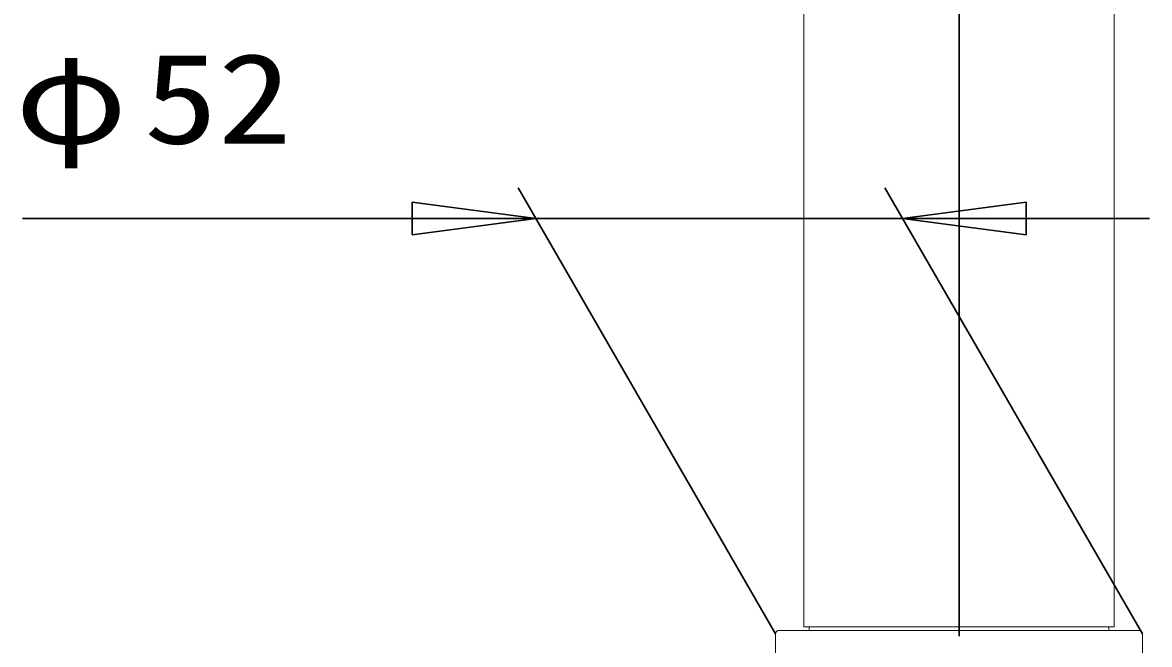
# Model space of a CAD drawing. Units: millimetres at full size, sheet at 1:5; details may follow other scales. Extents: x -1050 to 0, y -742 to 742.
# Drawn here: x -797.5 to -637.7, y 26.8 to 114.9 of the extents above; entities that cross this region are included whole.
import ezdxf
from ezdxf.enums import TextEntityAlignment as Align

# ---------------------------------------------------------------- set-up
doc = ezdxf.new("R2010")
doc.units = ezdxf.units.MM
doc.header["$LTSCALE"] = 5
doc.linetypes.add('LONG_CHAIN', pattern=[21, 18, -1, 1, -1])
doc.layers.add('0-0_K475ENJVZ-2T', color=7, linetype='Continuous', lineweight=15)
doc.styles.add('ＭＳ ゴシック', font='')
doc.styles.get('ＭＳ ゴシック').set_extended_font_data('MS Gothic')

msp = doc.modelspace()

# ---------------------------------------------------------------- linework, layer by layer
at = {"layer": '0-0_K475ENJVZ-2T', "color": 2, "linetype": 'LONG_CHAIN', "lineweight": 30}
msp.add_line((-664.698, 327.954), (-664.698, -30.733), dxfattribs=at)
at = {"layer": '0-0_K475ENJVZ-2T'}
for p, q in [((-686.698, 171.267), (-686.698, 29.267)), ((-642.698, 29.267), (-642.698, 171.267)), ((-690.198, 28.771), (-685.948, 28.771)), ((-642.698, 29.267), (-686.698, 29.267)), ((-685.948, 28.771), (-685.948, 29.271)), ((-685.948, 28.771), (-643.448, 28.771)), ((-643.448, 28.771), (-685.948, 28.771)), ((-639.198, 28.771), (-643.448, 28.771)), ((-690.698, 28.271), (-690.698, 25.271)), ((-638.698, 25.271), (-638.698, 28.271))]:
    msp.add_line(p, q, dxfattribs=at)
at = {"layer": '0-0_K475ENJVZ-2T', "color": 2, "lineweight": 30}
for p, q in [((-690.698, 28.271), (-727.201, 91.495)), ((-638.698, 28.271), (-675.201, 91.495)), ((-797.457, 87.165), (-724.701, 87.165)), ((-724.701, 87.165), (-672.701, 87.165)), ((-672.701, 87.165), (-637.701, 87.165))]:
    msp.add_line(p, q, dxfattribs=at)
for points in [[(-742.201, 84.861), (-742.201, 89.469), (-724.701, 87.165)], [(-655.201, 89.469), (-655.201, 84.861), (-672.701, 87.165)]]:
    msp.add_lwpolyline(points, close=True, dxfattribs=at)
at = {"layer": '0-0_K475ENJVZ-2T'}
msp.add_lwpolyline([(-685.948, 29.271), (-643.448, 29.271), (-643.448, 28.771)], dxfattribs=at)
for centre, start, end in [((-690.198, 28.271), 90, 180), ((-639.198, 28.271), 0, 90)]:
    msp.add_arc(centre, 0.5, start, end, dxfattribs=at)

# ---------------------------------------------------------------- texts
at = {"layer": '0-0_K475ENJVZ-2T', "style": 'ＭＳ ゴシック', "width": 1.2}
for s, p in [('52', (-780.255, 93.915)), ('φ', (-798.512, 93.915))]:
    msp.add_text(s, height=12.83, dxfattribs=at).set_placement(p, align=Align.BOTTOM_LEFT)

doc.saveas('drawing.dxf')
